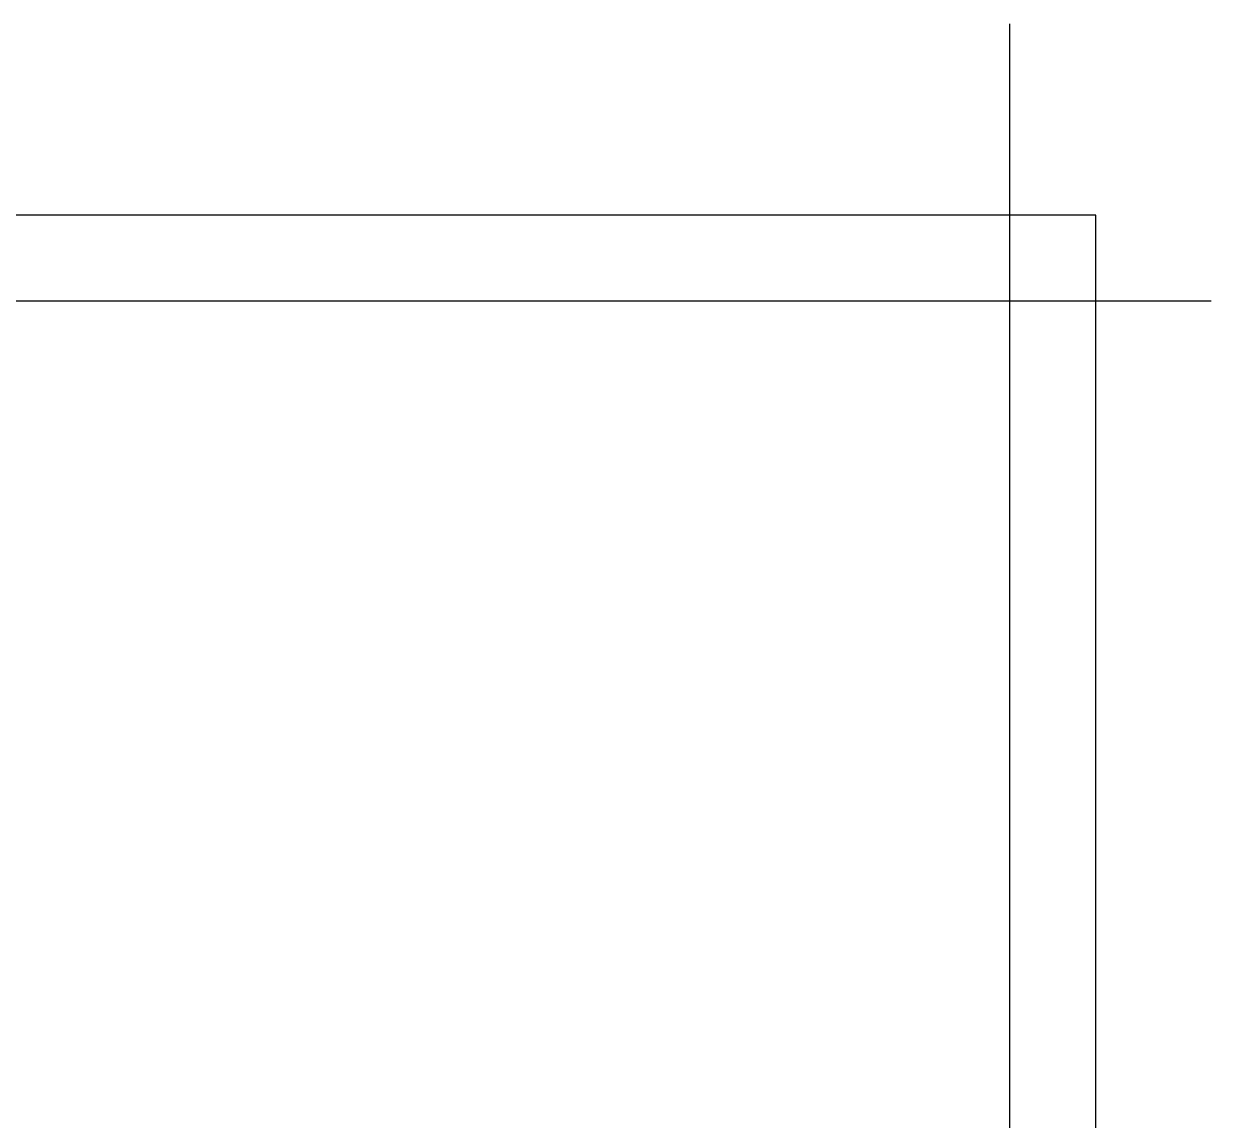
# Model space of a CAD drawing. Header units: millimetres. Extents: x 11159 to 50121, y 18346 to 37577.
# Drawn here: x 45837 to 50121, y 32002 to 35956 of the extents above; entities that cross this region are included whole.
import ezdxf

# ---------------------------------------------------------------- set-up
doc = ezdxf.new("R2010")
doc.units = ezdxf.units.MM
doc.layers.add('axis', color=40, linetype='Continuous')
doc.layers.add('wall', color=5, linetype='Continuous')

msp = doc.modelspace()

# ---------------------------------------------------------------- linework, layer by layer
at = {"layer": 'axis'}
for p, q in [((49394.9003107828, 18746.37710312664), (49394.9003107828, 35956.37710312664)), ((50120.9003107828, 34956.37710312664), (32518.80156209455, 34956.37710312664))]:
    msp.add_line(p, q, dxfattribs=at)
at = {"layer": 'wall', "color": 0}
for p, q in [((49704.9003107828, 35266.37710312664), (45504.9003107828, 35266.37710312664)), ((49704.9003107828, 26246.37710312663), (49704.9003107828, 35266.37710312664))]:
    msp.add_line(p, q, dxfattribs=at)

doc.saveas('drawing.dxf')
